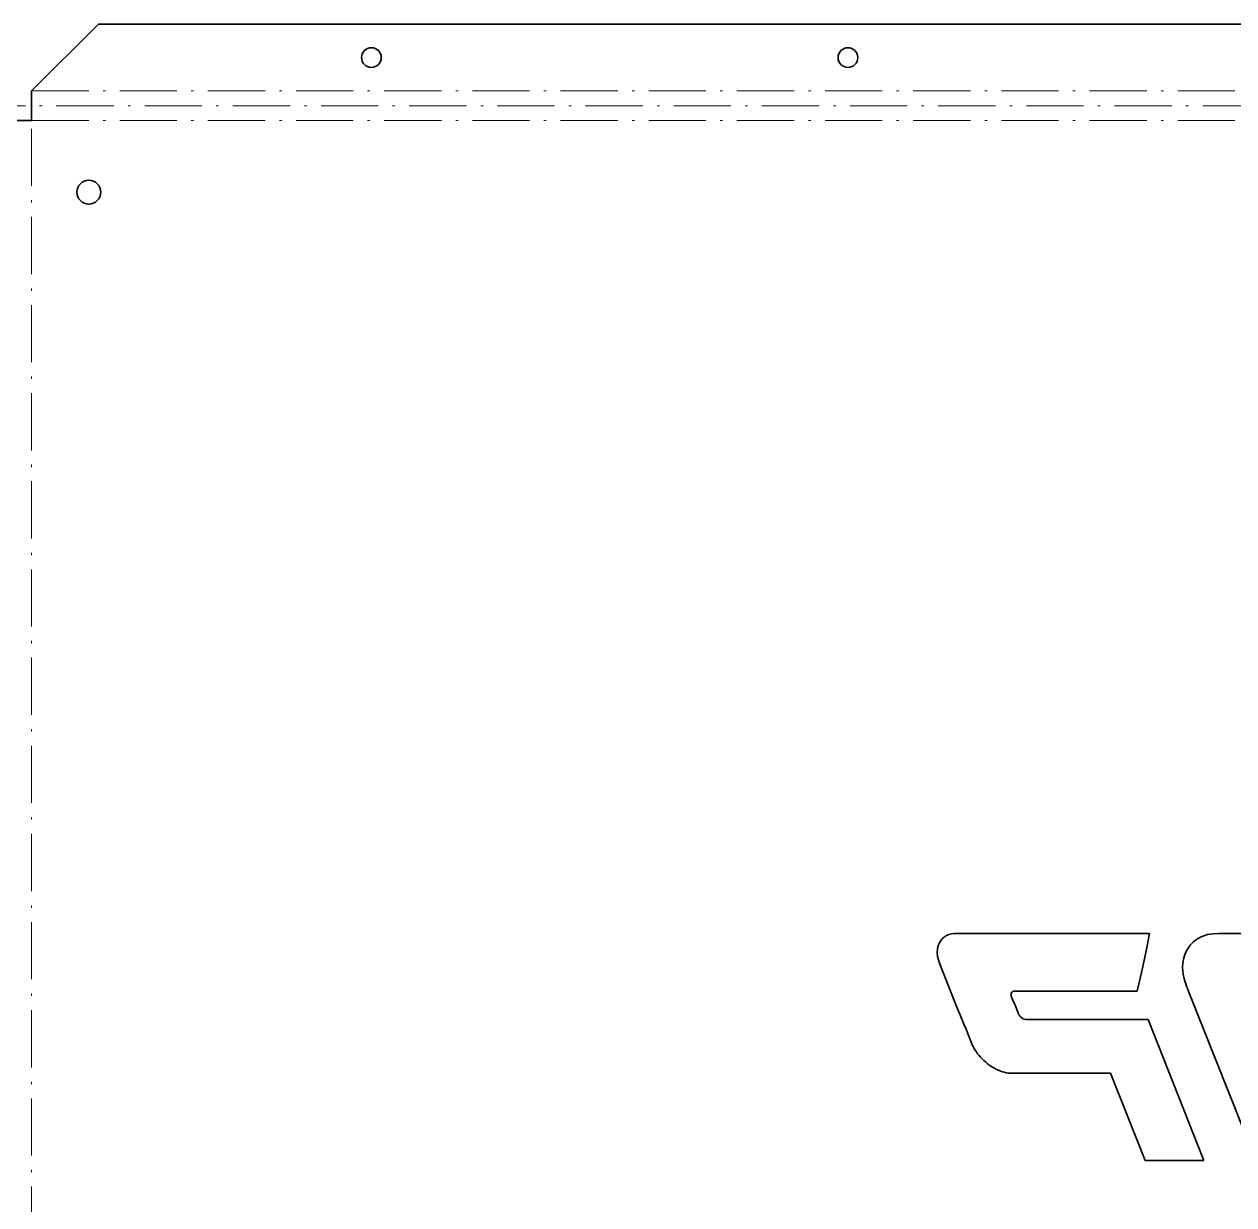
# Model space of a CAD drawing. Extents: x 174 to 1015, y 169 to 690.
# Drawn here: x 341.6 to 595.5, y 424.5 to 672.3 of the extents above; entities that cross this region are included whole.
import ezdxf

# ---------------------------------------------------------------- set-up
doc = ezdxf.new("R2010")
doc.units = 0
doc.linetypes.add('DASHDOT', pattern=[18.5, 12, -3, 0.5, -3])

msp = doc.modelspace()

# ---------------------------------------------------------------- linework, layer by layer
at = {"color": 7, "lineweight": 35}
for p, q in [((357.200012, 672.281616), (343.200012, 658.281616)), ((831.799988, 672.281616), (357.200012, 672.281616)), ((343.200012, 658.281616), (343.200012, 652.036499)), ((343.200012, 652.036499), (336.954865, 652.036499)), ((537.3573, 481.476196), (570.280273, 481.476196)), ((570.280273, 481.476196), (573.993896, 481.476196)), ((573.993896, 481.476196), (577.778992, 481.476196)), ((592.347961, 481.476196), (636.840393, 481.476196)), ((575.208008, 469.335388), (549.426636, 469.335388)), ((600.060913, 433.841431), (586.063293, 469.121155)), ((551.854797, 463.407837), (577.493347, 463.407837)), ((577.493347, 463.407837), (589.205627, 433.841431)), ((569.566101, 452.124023), (548.926758, 452.124023)), ((576.850586, 433.841431), (569.566101, 452.124023)), ((589.205627, 433.841431), (576.850586, 433.841431))]:
    msp.add_line(p, q, dxfattribs=at)
at = {"color": 7, "linetype": 'DASHDOT', "lineweight": 13}
for p, q in [((343.200012, 658.281616), (845.799988, 658.281616)), ((343.200012, 652.036499), (845.799988, 652.036499)), ((343.200012, 268.346741), (343.200012, 652.036499))]:
    msp.add_line(p, q, dxfattribs=at)
at = {"color": 1, "linetype": 'DASHDOT', "lineweight": 13}
for p, q in [((181.854858, 655.159058), (351.054871, 655.159058)), ((292.940002, 655.159058), (896.059998, 655.159058))]:
    msp.add_line(p, q, dxfattribs=at)
at = {"color": 7, "lineweight": 35}
for points in [[(577.778992, 481.476196), (577.287109, 478.870605), (576.718811, 476.120544), (576.095947, 473.259583), (575.208008, 469.335388)], [(585.741943, 478.155334), (586.324768, 478.996094), (586.661621, 479.379333), (587.027161, 479.73291), (587.415283, 480.051086), (587.828613, 480.336792), (588.498535, 480.706238), (589.213013, 480.99884), (589.963318, 481.21698), (590.544312, 481.334473), (591.137268, 481.415039), (592.347961, 481.476196)], [(533.715027, 475.262939), (533.479797, 475.954041), (533.316528, 476.649475), (533.234131, 477.441772), (533.279114, 478.217346), (533.462708, 478.96051), (533.786438, 479.65509)], [(585.634827, 470.192383), (585.163757, 471.555237), (584.984802, 472.249023), (584.850342, 472.946106), (584.765564, 473.63562), (584.732727, 474.32312), (584.787292, 475.332031), (584.972778, 476.315674), (585.292175, 477.260803), (585.741943, 478.155334)], [(537.071594, 466.692993), (534.334412, 473.651306), (533.715027, 475.262939)], [(548.855347, 469.049744), (548.756348, 468.8573), (548.728638, 468.601746), (548.783936, 468.335571)], [(548.783936, 468.335571), (549.06311, 467.591858), (549.569519, 466.407349)], [(549.569519, 466.407349), (550.086853, 465.174255), (550.355103, 464.407654)]]:
    msp.add_lwpolyline(points, dxfattribs=at)
for centre, radius in [((414.5, 665.281616), 2.067), ((514.5, 665.281616), 2.067), ((355.200012, 637.036499), 2.5)]:
    msp.add_circle(centre, radius, dxfattribs=at)
for centre, radius, start, end in [((596.11731, 473.797485), 11.085085, 198.978919, 202.133182), ((593.03833, 472.406311), 7.709927, 201.177229, 205.219949), ((549.411377, 468.651794), 0.683797, 88.720517, 144.409583), ((-14.556396, 236.445435), 597.751959, 21.768178, 22.655481), ((552.944214, 466.200195), 3.149073, 214.695785, 225.77692), ((552.222595, 465.392883), 2.067761, 224.503786, 242.988546), ((551.868958, 464.678406), 1.270676, 242.564637, 269.362877)]:
    msp.add_arc(centre, radius, start, end, dxfattribs=at)
for centre, major_axis, ratio, start_param, end_param in [((5635.573242, -6020.117188), (5100.914062, -6500.783691), 0.020113, 3.1258132242, 3.149481444), ((4498.299805, 1555.728149), (3958.200195, 1096.309814), 0.046057, 3.1488564079, 3.1668807256), ((4074.733398, 6730.61084), (-3529.59375, -6277.382812), 0.038395, 6.2718881624, 6.2853806628), ((260.594299, 2650.75293), (289.102722, -2198.578857), 0.051398, 6.2490930196, 6.2764270602)]:
    msp.add_ellipse(centre, major_axis=major_axis, ratio=ratio, start_param=start_param, end_param=end_param, dxfattribs=at)

doc.saveas('drawing.dxf')
